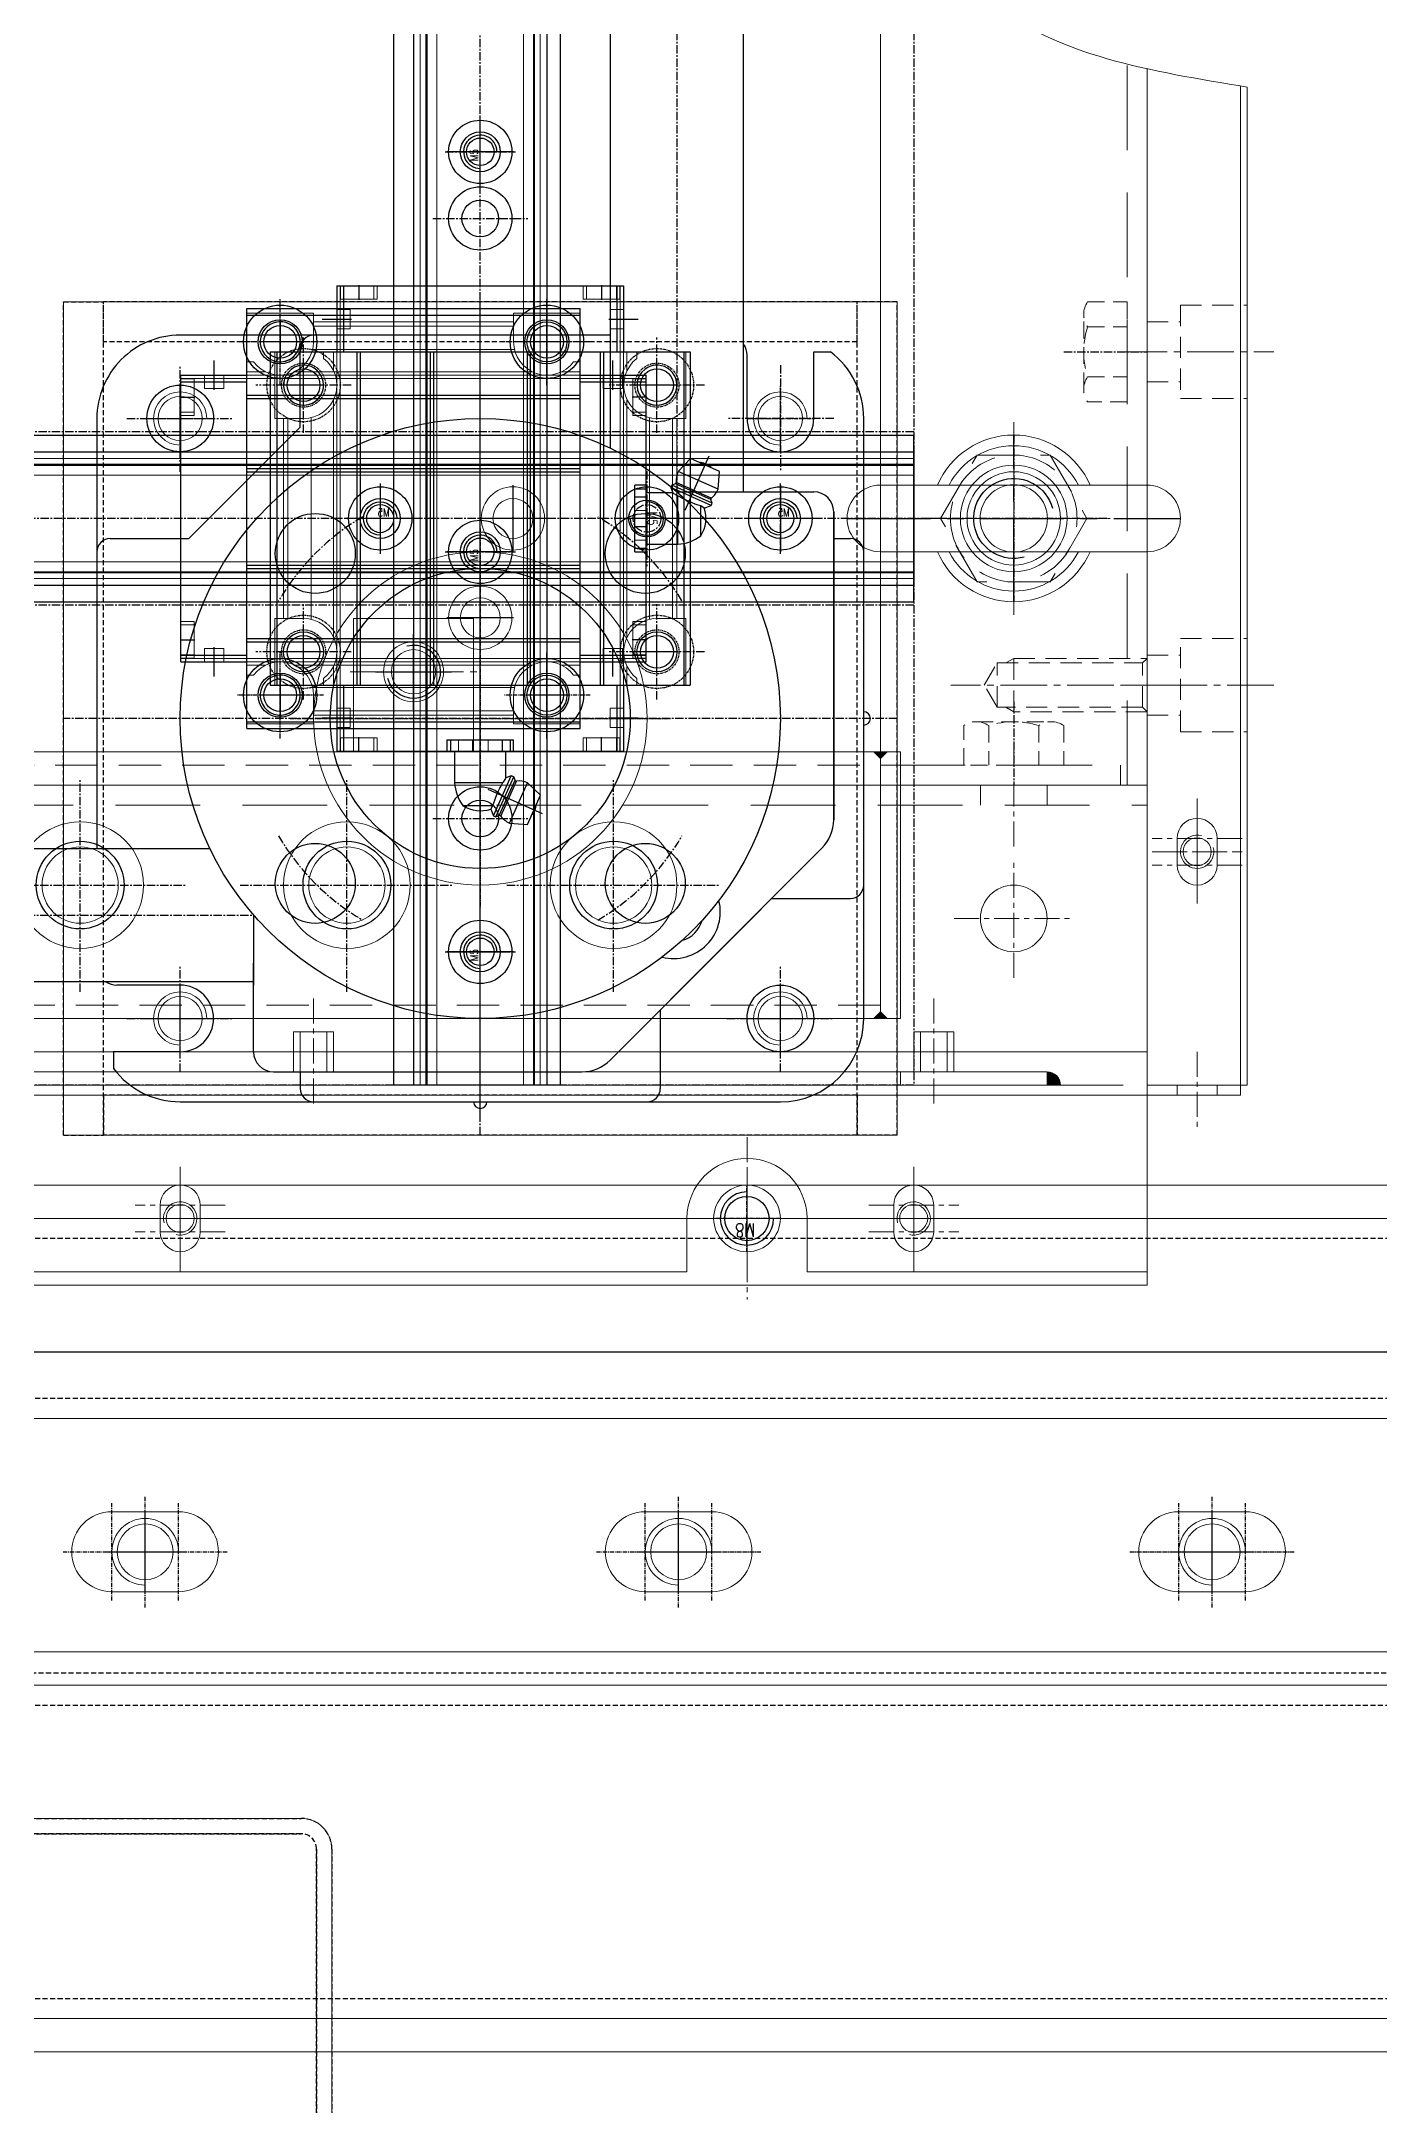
# Model space of a CAD drawing. Header units: millimetres. Extents: x -32759 to 129432, y 390 to 54305.
# Drawn here: x 11343.8 to 11544.5, y 24913.8 to 25223.5 of the extents above; entities that cross this region are included whole.
import ezdxf

# ---------------------------------------------------------------- set-up
doc = ezdxf.new("R2010")
doc.units = ezdxf.units.MM
for name, pattern in [('AM_ISO08W050', [18, 12, -1.5, 3, -1.5]), ('CENTER', [2, 1.25, -0.25, 0.25, -0.25]), ('CENTER1', [10, 7, -1, 1, -1]), ('HIDDEN', [0.375, 0.25, -0.125]), ('HIDDEN2', [4.7625, 3.175, -1.5875]), ('HIDDENX2', [19.05, 12.7, -6.35])]:
    doc.linetypes.add(name, pattern=pattern)
for name, color, linetype in [('01a', 8, 'Continuous'), ('01d', 211, 'Continuous'), ('44', 4, 'CENTER'), ('8', 17, 'Continuous'), ('CENTER', 1, 'CENTER'), ('CL', 1, 'CENTER'), ('FL', 3, 'Continuous'), ('HL', 2, 'HIDDEN'), ('THIN', 3, 'Continuous')]:
    doc.layers.add(name, color=color, linetype=linetype)
for name, color, linetype, lineweight in [('03 중심선', 1, 'CENTER', 25), ('1111111', 1, 'Continuous', 25), ('_BODY', 7, 'Continuous', 13), ('AM_4', 3, 'Continuous', 25), ('AM_5', 3, 'Continuous', 25), ('AM_7', 4, 'AM_ISO08W050', 25), ('AM_9', 253, 'Continuous', 0), ('ConnectionPoints', 7, 'Continuous', 50)]:
    doc.layers.add(name, color=color, linetype=linetype, lineweight=lineweight)
doc.styles.add('ROAMNS', font='romans.shx', dxfattribs={"width": 0.8, "bigfont": 'whgtxt.shx'})
doc.styles.add('ROMANS', font='romans')
doc.styles.get("Standard").update_dxf_attribs({"font": 'arial.ttf'})

# ---------------------------------------------------------------- blocks, each defined once
blk = doc.blocks.new('r6ewet')
at = {"ltscale": 0.5}
blk.add_line((205627.73, 30649.74), (205627.73, 30224.74), dxfattribs=at)
at = {"layer": 'HL', "ltscale": 3}
blk.add_line((205624.53, 30224.74), (205624.53, 30649.74), dxfattribs=at)
blk = doc.blocks.new('78544')
at = {"color": 0}
blk.add_blockref('r6ewet', (-14113.42, -7180.69), dxfattribs=at)
blk = doc.blocks.new('7tierye')
at = {"ltscale": 0.5}
blk.add_circle((312637.78, 32785.7), 4.19, dxfattribs=at)
at = {"color": 1, "ltscale": 0.5}
blk.add_arc((312637.78, 32785.7), 5, 270, 180, dxfattribs=at)
at = {"layer": 'CL', "ltscale": 0.5}
for p, q in [((312637.78, 32791.7), (312637.78, 32779.7)), ((312631.78, 32785.7), (312643.78, 32785.7))]:
    blk.add_line(p, q, dxfattribs=at)
blk = doc.blocks.new('546YQQR3')
at = {"ltscale": 0.5}
for p, q in [((207268.28, 17168.89), (207268.28, 16766.14)), ((207398.28, 17168.89), (207398.28, 16766.14))]:
    blk.add_line(p, q, dxfattribs=at)
for p in [(-105294.5, -15699.56), (-105294.5, -15779.56), (-105294.5, -15859.56)]:
    blk.add_blockref('7tierye', p)
blk = doc.blocks.new('ertrwe4')
at = {"ltscale": 0.5}
blk.add_circle((209026.13, 18920.69), 3.32, dxfattribs=at)
at = {"color": 1, "ltscale": 0.5}
blk.add_arc((209026.13, 18920.69), 4, 270, 180, dxfattribs=at)
at = {"layer": 'CL', "ltscale": 0.5}
for p, q in [((209026.13, 18925.69), (209026.13, 18915.69)), ((209021.13, 18920.69), (209031.13, 18920.69))]:
    blk.add_line(p, q, dxfattribs=at)
blk = doc.blocks.new('ryuesws')
at = {"ltscale": 0.5}
for p, q in [((208930.33, 19647.7), (208930.33, 19772.7)), ((208930.33, 19772.7), (209055.33, 19772.7)), ((209055.33, 19772.7), (209055.33, 19647.7)), ((208930.33, 19647.7), (209055.33, 19647.7))]:
    blk.add_line(p, q, dxfattribs=at)
blk.add_circle((208992.83, 19710.2), 25, dxfattribs=at)
at = {"layer": 'CL', "ltscale": 0.5}
for p, q in [((208992.83, 19738.72), (208992.83, 19681.68)), ((209021.35, 19710.2), (208964.31, 19710.2))]:
    blk.add_line(p, q, dxfattribs=at)
for p in [(-78.3, 834.52), (11.7, 834.52), (-78.3, 744.52), (11.7, 744.52)]:
    blk.add_blockref('ertrwe4', p)
blk = doc.blocks.new('uyisfwew')
at = {"layer": 'HL', "ltscale": 3}
for p, q in [((208930.33, 19564.1), (208930.33, 19570.1)), ((208930.33, 19570.1), (209055.33, 19570.1)), ((209055.33, 19564.1), (209055.33, 19570.1)), ((208930.33, 19564.1), (209055.33, 19564.1))]:
    blk.add_line(p, q, dxfattribs=at)
blk = doc.blocks.new('tywewr')
at = {"layer": 'HL', "ltscale": 3}
for p, q in [((209278.01, 19586.82), (209278.01, 19592.82)), ((209278.01, 19592.82), (209391.01, 19592.82)), ((209391.01, 19586.82), (209391.01, 19592.82)), ((209278.01, 19586.82), (209391.01, 19586.82))]:
    blk.add_line(p, q, dxfattribs=at)
blk = doc.blocks.new('rtyses')
for name, p in [('ryuesws', (0, 398.03)), ('uyisfwew', (0, 481.64))]:
    blk.add_blockref(name, p)
at = {"xscale": -1}
for name, p, rotation in [('uyisfwew', (0, 39734.84), 180), ('tywewr', (189462.51, -189226.27), 270)]:
    blk.add_blockref(name, p, dxfattribs=dict(at, rotation=rotation))
at = {"rotation": 90}
blk.add_blockref('tywewr', (228523.15, -189226.27), dxfattribs=at)
blk = doc.blocks.new('UYEWS')
for name, p in [('546YQQR3', (0, 293.69)), ('rtyses', (-1524.55, -2778.66))]:
    blk.add_blockref(name, p)
blk = doc.blocks.new('T7ETT')
at = {"ltscale": 0.5}
blk.add_line((206535.87, 18518.09), (208158.87, 18518.09), dxfattribs=at)
at = {"layer": 'HL', "ltscale": 3}
blk.add_line((206535.87, 18521.29), (208158.87, 18521.29), dxfattribs=at)
blk = doc.blocks.new('56e43')
at = {"layer": 'HL', "ltscale": 3}
for p, q in [((237551.98, 2183.25), (237592.78, 2183.25)), ((237551.98, 2180.95), (237592.78, 2180.95)), ((237547.38, 2137.85), (237547.38, 2178.65)), ((237549.68, 2137.85), (237549.68, 2178.65)), ((237595.08, 2178.65), (237595.08, 2137.85)), ((237597.38, 2178.65), (237597.38, 2137.85)), ((237592.78, 2135.55), (237551.98, 2135.55)), ((237592.78, 2133.25), (237551.98, 2133.25))]:
    blk.add_line(p, q, dxfattribs=at)
for centre, radius, start, end in [((237551.98, 2178.65), 4.6, 90, 180), ((237592.78, 2178.65), 4.6, 0, 90), ((237551.98, 2178.65), 2.3, 90, 180), ((237592.78, 2178.65), 2.3, 0, 90), ((237551.98, 2137.85), 4.6, 180, 270), ((237551.98, 2137.85), 2.3, 180, 270), ((237592.78, 2137.85), 4.6, 270, 0), ((237592.78, 2137.85), 2.3, 270, 0)]:
    blk.add_arc(centre, radius, start, end, dxfattribs=at)
blk = doc.blocks.new('574534')
blk.add_blockref('UYEWS', (-13724.46, 3117.63))
at = {"rotation": 90}
blk.add_blockref('T7ETT', (212121.92, -187231.41), dxfattribs=at)
at = {"color": 0}
blk.add_blockref('56e43', (-44018.55, 18336.21), dxfattribs=at)
blk = doc.blocks.new('56545')
at = {"ltscale": 0.5}
for p, q in [((237472.02, 2183.25), (237431.22, 2183.25)), ((237426.62, 2178.65), (237426.62, 2137.85)), ((237476.62, 2137.85), (237476.62, 2178.65)), ((237431.22, 2133.25), (237472.02, 2133.25))]:
    blk.add_line(p, q, dxfattribs=at)
for centre, start, end in [((237431.22, 2178.65), 90, 180), ((237472.02, 2178.65), 0, 90), ((237431.22, 2137.85), 180, 270), ((237472.02, 2137.85), 270, 0)]:
    blk.add_arc(centre, 4.6, start, end, dxfattribs=at)
at = {"layer": 'HL', "ltscale": 3}
for p, q in [((237472.02, 2180.95), (237431.22, 2180.95)), ((237428.92, 2178.65), (237428.92, 2137.85)), ((237474.32, 2137.85), (237474.32, 2178.65)), ((237431.22, 2135.55), (237472.02, 2135.55))]:
    blk.add_line(p, q, dxfattribs=at)
for centre, start, end in [((237431.22, 2178.65), 90, 180), ((237472.02, 2178.65), 0, 90), ((237431.22, 2137.85), 180, 270), ((237472.02, 2137.85), 270, 0)]:
    blk.add_arc(centre, 2.3, start, end, dxfattribs=at)
blk = doc.blocks.new('56E4T3')
at = {"color": 0}
blk.add_blockref('56545', (-38426.89, 18015.44), dxfattribs=at)
blk = doc.blocks.new('AE4TV4SE5YR6Y')
at = {"color": 2, "linetype": 'HIDDENX2', "ltscale": 0.5}
blk.add_lwpolyline([(-7337.92, 5245.23), (-7326.95, 5245.23), (-7321.47, 5254.73), (-7326.95, 5264.23), (-7337.92, 5264.23), (-7343.41, 5254.73), (-7337.92, 5245.23)], dxfattribs=at)
blk.add_circle((-7332.44, 5254.73), 9.5, dxfattribs=at)
blk.add_circle((-7332.44, 5254.73), 5.05)
at = {"layer": 'CENTER'}
for p, q in [((-7332.44, 5267.23), (-7332.44, 5242.23)), ((-7346.41, 5254.73), (-7318.47, 5254.73))]:
    blk.add_line(p, q, dxfattribs=at)
at = {"layer": 'THIN'}
blk.add_arc((-7332.44, 5254.73), 6, 255, 165, dxfattribs=at)
blk = doc.blocks.new('A4TCES5YTRTY')
at = {"color": 2, "linetype": 'HIDDENX2', "ltscale": 0.2}
for p, q in [((-7334.14, 5176.05), (-7334.14, 5164.79)), ((-7334.72, 5174.17), (-7340.64, 5174.17)), ((-7334.72, 5166.67), (-7340.64, 5166.67))]:
    blk.add_line(p, q, dxfattribs=at)
blk.add_lwpolyline([(-7340.64, 5177.92), (-7334.72, 5177.92, -0.309401), (-7334.72, 5174.17, -0.154701), (-7334.72, 5166.67, -0.309401), (-7334.72, 5162.91), (-7340.64, 5162.91), (-7340.64, 5177.92)], format="xyb", dxfattribs=at)
at = {"layer": 'CENTER'}
blk.add_line((-7331.14, 5170.42), (-7343.64, 5170.42), dxfattribs=at)
blk = doc.blocks.new('A$C4AA64E7E')
at = {"color": 1, "linetype": 'CENTER', "ltscale": 3}
for p, q in [((610, 6.54), (610, -9.54)), ((610, -28.91), (610, -11.09)), ((601.09, -20), (618.91, -20))]:
    blk.add_line(p, q, dxfattribs=at)
at = {"color": 3}
for p, q in [((-20, 0), (630, 0)), ((630, 0), (630, -40)), ((-20, -40), (630, -40))]:
    blk.add_line(p, q, dxfattribs=at)
at = {"color": 2, "linetype": 'HIDDENX2', "ltscale": 3}
for p, q in [((605, 0), (605, -3)), ((615, 0), (615, -3))]:
    blk.add_line(p, q, dxfattribs=at)
at = {"color": 2, "linetype": 'HIDDENX2'}
blk.add_line((-20, -3), (630, -3), dxfattribs=at)
at = {"color": 3}
blk.add_circle((610, -20), 5, dxfattribs=at)
blk = doc.blocks.new('A$C1A602C20')
at = {"color": 1, "linetype": 'CENTER', "ltscale": 3}
for p, q in [((393.16, -126.25), (393.16, -110.32)), ((486.16, -126.25), (486.16, -110.32))]:
    blk.add_line(p, q, dxfattribs=at)
for p, q in [((390.16, -121.52), (390.16, -115.52)), ((396.16, -115.52), (390.16, -115.52)), ((391.16, -121.52), (391.16, -115.52)), ((395.16, -121.52), (395.16, -115.52)), ((396.16, -121.52), (396.16, -115.52)), ((483.16, -121.52), (483.16, -115.52)), ((489.16, -115.52), (483.16, -115.52)), ((484.16, -121.52), (484.16, -115.52)), ((488.16, -121.52), (488.16, -115.52)), ((489.16, -121.52), (489.16, -115.52))]:
    blk.add_line(p, q)
at = {"color": 3}
for p, q in [((503.16, -121.52), (-116.84, -121.52)), ((503.16, -123.52), (-116.84, -123.52)), ((503.16, -123.52), (503.16, -121.52))]:
    blk.add_line(p, q, dxfattribs=at)
at = {"color": 2, "linetype": 'HIDDEN', "ltscale": 10}
blk.add_line((481.16, -123.52), (481.16, -121.52), dxfattribs=at)
blk = doc.blocks.new('1_4 STS SORKET_FV')
for radius in [9.5, 5.72]:
    blk.add_circle((9246.98, -3524.99), radius)
at = {"layer": 'CENTER'}
for p, q in [((9246.98, -3508.99), (9246.98, -3540.99)), ((9262.98, -3524.99), (9230.98, -3524.99))]:
    blk.add_line(p, q, dxfattribs=at)
at = {"layer": 'THIN'}
blk.add_circle((9246.98, -3524.99), 6.58, dxfattribs=at)
blk = doc.blocks.new('A$C22B00287')
for points in [[(520, 51), (521, 52), (519, 52)], [(519, 12), (520, 13), (521, 12)]]:
    blk.add_hatch(color=256).paths.add_polyline_path(points)
at = {"color": 2, "linetype": 'HIDDEN2', "ltscale": 2}
for p, q in [((520, 50), (-80, 50)), ((-80, 14), (520, 14))]:
    blk.add_line(p, q, dxfattribs=at)
for p, q in [((521, 52), (519, 52)), ((441, 12), (441, -8)), ((459, -8), (459, 12)), ((521, 12), (519, 12)), ((441, -8), (459, -8))]:
    blk.add_line(p, q)
at = {"color": 1, "linetype": 'CENTER1'}
for p, q in [((450, 9.5), (450, -9.5)), ((440.5, 0), (459.5, 0))]:
    blk.add_line(p, q, dxfattribs=at)
for points in [[(519, 52), (-79, 52), (-80, 51), (-80, 13), (-79, 12), (519, 12), (520, 13), (520, 51)], [(521, 52), (523, 52), (523, 12), (521, 12), (520, 13), (520, 51)]]:
    blk.add_lwpolyline(points, close=True)
blk.add_circle((450, 0), 4.5)
at = {"xscale": -1}
for p in [(9646.98, 3556.99), (9686.98, 3556.99), (9726.98, 3556.99)]:
    blk.add_blockref('1_4 STS SORKET_FV', p, dxfattribs=at)
blk = doc.blocks.new('A$C66C32B64')
at = {"ltscale": 10}
blk.add_lwpolyline([(-8.93, 5), (31.07, 5, -1), (31.07, -5), (-8.93, -5, -1)], format="xyb", close=True, dxfattribs=at)
for radius, start, end in [(12.5, 23.5782, 156.4218), (10.91, 27.2772, 152.7228), (12.5, 203.5782, 336.4218), (10.91, 207.2772, 332.7228)]:
    blk.add_arc((11.07, 0), radius, start, end, dxfattribs=at)
at = {"layer": 'CENTER', "ltscale": 10}
for p, q in [((11.07, 12.5), (11.07, -12.5)), ((-13.93, 0), (36.07, 0))]:
    blk.add_line(p, q, dxfattribs=at)
blk = doc.blocks.new('A$C1D586A40')
at = {"ltscale": 10}
h = blk.add_hatch(color=256, dxfattribs=at)
h.dxf.hatch_style = 1
h.paths.add_polyline_path([(770, 601.76, 0.414214), (772, 603.76), (770, 603.76)])
at = {"color": 1, "linetype": 'CENTER', "ltscale": 3}
for p, q in [((725, 611.58), (725, 635.94)), ((640, 631.76), (640, 615.76)), ((750, 631.76), (750, 615.76)), ((646.75, 625.76), (633.25, 625.76)), ((743.25, 625.76), (756.75, 625.76)), ((646.75, 623.76), (633.25, 623.76)), ((737.18, 623.76), (712.82, 623.76)), ((756.75, 623.76), (743.25, 623.76)), ((646.75, 621.76), (633.25, 621.76)), ((743.25, 621.76), (756.75, 621.76)), ((792.5, 598.76), (792.5, 610.26)), ((792.5, 560.76), (792.5, 576.76)), ((792.5, 564.26), (792.5, 573.26)), ((799.25, 570.76), (785.75, 570.76)), ((785.75, 568.76), (799.25, 568.76)), ((799.25, 566.76), (785.75, 566.76)), ((797, 568.76), (788, 568.76)), ((765, 504.32), (765, 533.21)), ((765, 533.21), (765, 504.32)), ((750.56, 518.76), (779.44, 518.76)), ((750.56, 518.76), (779.44, 518.76))]:
    blk.add_line(p, q, dxfattribs=at)
at = {"color": 3}
for p, q in [((609, 631.76), (716, 631.76)), ((716, 623.76), (716, 631.76)), ((734, 631.76), (785, 631.76)), ((734, 623.76), (734, 631.76)), ((785, 631.76), (785, 605.26)), ((637, 625.76), (637, 621.76)), ((643, 621.76), (643, 625.76)), ((747, 621.76), (747, 625.76)), ((753, 625.76), (753, 621.76)), ((121, 605.26), (799, 605.26)), ((799, 453.89), (799, 605.26)), ((789.5, 566.76), (789.5, 570.76)), ((795.5, 566.76), (795.5, 570.76)), ((745, 128.76), (745, 558.76)), ((745, 558.76), (785, 558.76)), ((785, 451.31), (785, 558.76))]:
    blk.add_line(p, q, dxfattribs=at)
at = {"color": 1, "linetype": 'CENTER1'}
for p, q in [((725, 616.76), (725, 630.76)), ((640, 619.19), (640, 628.34)), ((750, 619.19), (750, 628.34)), ((644.58, 623.76), (635.42, 623.76)), ((718, 623.76), (732, 623.76)), ((754.58, 623.76), (745.42, 623.76)), ((790, 543.76), (755.58, 543.76)), ((804, 543.76), (781, 543.76)), ((781, 493.76), (804, 493.76))]:
    blk.add_line(p, q, dxfattribs=at)
at = {"color": 2, "linetype": 'HIDDENX2'}
for p, q in [((789.5, 603.76), (789.5, 605.26)), ((795.5, 603.76), (795.5, 605.26)), ((121, 603.76), (799, 603.76)), ((781, 558.76), (781, 555.76)), ((782, 558.76), (782, 450.6)), ((745, 555.76), (781, 555.76))]:
    blk.add_line(p, q, dxfattribs=at)
at = {"linetype": 'HIDDEN2'}
for p, q in [((785, 548.26), (790, 548.26)), ((790, 550.76), (790, 536.76)), ((790, 550.76), (800, 550.76)), ((762.5, 547.09), (762.5, 540.44)), ((765, 547.76), (765, 539.76)), ((785, 539.26), (790, 539.26)), ((790, 536.76), (800, 536.76)), ((790, 486.76), (790, 500.76)), ((790, 500.76), (800, 500.76)), ((785, 498.26), (790, 498.26)), ((785, 489.26), (790, 489.26)), ((790, 486.76), (800, 486.76))]:
    blk.add_line(p, q, dxfattribs=at)
at = {"color": 2, "ltscale": 10}
for points in [[(785, 451.31), (785, 633.76), (135, 633.76), (135, 53.76), (785, 53.76), (785, 252.03)], [(785, 451.31), (785, 603.76), (800, 603.76), (800, 454.05)]]:
    blk.add_lwpolyline(points, dxfattribs=at)
at = {"linetype": 'HIDDEN2'}
for points in [[(784.32, 547.09), (762.5, 547.09), (760.58, 543.76), (762.5, 540.44), (784.32, 540.44)], [(785, 547.76), (765, 547.76), (763.83, 547.09)], [(785, 547.76), (784.32, 547.09), (784.32, 540.44), (785, 539.76)], [(763.83, 540.44), (765, 539.76), (785, 539.76)]]:
    blk.add_lwpolyline(points, dxfattribs=at)
at = {"color": 2}
blk.add_circle((725, 623.76), 5, dxfattribs=at)
at = {"color": 3}
for centre, radius in [((640, 623.76), 2.1), ((750, 623.76), 2.1), ((792.5, 568.76), 2.1), ((765, 518.76), 8), ((765, 518.76), 7)]:
    blk.add_circle(centre, radius, dxfattribs=at)
at = {"ltscale": 10}
blk.add_circle((675, 541.76), 3.32, dxfattribs=at)
at = {"color": 3}
for centre, radius, start, end in [((640, 625.76), 3, 0, 180), ((750, 625.76), 3, 0, 180), ((725, 623.76), 9, 180, 0), ((640, 621.76), 3, 180, 0), ((750, 621.76), 3, 180, 0), ((792.5, 570.76), 3, 0, 180), ((792.5, 566.76), 3, 180, 0)]:
    blk.add_arc(centre, radius, start, end, dxfattribs=at)
for centre, start, end in [((640, 623.76), 164.966, 104.591), ((750, 623.76), 164.966, 104.591), ((792.5, 568.76), 345.409, 285.034)]:
    blk.add_arc(centre, 2.5, start, end)
at = {"ltscale": 10}
blk.add_arc((770, 603.76), 2, 270, 0, dxfattribs=at)
blk.add_spline([(800, 454.05), (761.45, 441.16), (742, 399), (738.63, 327.01), (749, 264.5), (800, 250.82)], degree=3, dxfattribs=at)
at = {"layer": 'CENTER', "ltscale": 10}
for p, q in [((675, 547.45), (675, 536.07)), ((669.31, 541.76), (680.69, 541.76))]:
    blk.add_line(p, q, dxfattribs=at)
at = {"layer": 'THIN', "ltscale": 10}
blk.add_arc((675, 541.76), 4, 255, 165, dxfattribs=at)
at = {"ltscale": 10, "xscale": -1, "rotation": 180}
blk.add_blockref('A$C1A602C20', (266.84, 480.25), dxfattribs=at)
at = {"xscale": -1, "rotation": 180}
blk.add_blockref('A$C4AA64E7E', (155, 558.76), dxfattribs=at)
blk.add_blockref('A$C22B00287', (225, 541.76))
at = {"extrusion": (0, 0, -1), "zscale": -1, "rotation": 270}
blk.add_blockref('A4TCES5YTRTY', (-5935.42, -6784.88), dxfattribs=at)
at = {"ltscale": 10}
blk.add_blockref('A$C66C32B64', (753.93, 518.76), dxfattribs=at)
at = {"extrusion": (0, 0, -1), "xscale": -1, "zscale": -1, "rotation": 180}
blk.add_blockref('AE4TV4SE5YR6Y', (6567.44, 5773.5), dxfattribs=at)
at = {"extrusion": (0, 0, -1), "zscale": -1}
blk.add_blockref('A4TCES5YTRTY', (6558.64, -4676.65), dxfattribs=at)
blk = doc.blocks.new('ORDERNO')
at = {"color": 3}
blk.add_attdef('ORDER', (0, 0), '', height=5, dxfattribs=at)
blk = doc.blocks.new('lyk-2536')
at = {"ltscale": 0.5}
blk.add_circle((187210.73, 49646.6), 2.07, dxfattribs=at)
at = {"layer": '03 중심선'}
for p, q in [((187210.73, 49651.88), (187210.73, 49641.32)), ((187205.45, 49646.6), (187216.01, 49646.6))]:
    blk.add_line(p, q, dxfattribs=at)
at = {"layer": '1111111'}
blk.add_arc((187210.73, 49646.6), 2.5, 270, 180, dxfattribs=at)
at = {"color": 2}
ref = blk.add_blockref('ORDERNO', (187209.31, 49646.9), dxfattribs=dict(at, xscale=0.4000000000014552, yscale=0.4000000000014552, zscale=0.4000000000014552))
ref.add_attrib('ORDER', 'M5', (187209.31, 49646.9), dxfattribs={"color": 0, "height": 1.2, "style": 'ROMANS', "width": 0.8})
blk = doc.blocks.new('xcvbxcvbvbxc')
for p, q in [((136257.3, 37345.11), (135737.3, 37345.11)), ((135737.3, 37320.11), (135737.3, 37345.11)), ((136257.3, 37342.11), (135737.3, 37342.11)), ((136257.3, 37320.11), (135737.3, 37320.11))]:
    blk.add_line(p, q)
for centre, radius in [((135777.3, 37332.11), 4.75), ((135867.3, 37332.11), 4.75), ((135777.3, 37332.11), 2.75), ((135867.3, 37332.11), 2.75)]:
    blk.add_circle(centre, radius)
at = {"layer": 'CENTER'}
for p, q in [((135777.3, 37339.24), (135777.3, 37324.99)), ((135867.3, 37339.24), (135867.3, 37324.99)), ((135732.98, 37332.11), (136262.34, 37332.11))]:
    blk.add_line(p, q, dxfattribs=at)
at = {"layer": 'CL'}
blk.add_line((135757.3, 37336.61), (135757.3, 37327.61), dxfattribs=at)
for p in [(-51453.43, -12314.49), (-51393.43, -12314.49), (-51333.43, -12314.49)]:
    blk.add_blockref('lyk-2536', p)
blk = doc.blocks.new('fdghdfghfhd')
at = {"layer": 'AM_4'}
for p, q in [((149489.55, 21209.16), (149489.55, 21146.16)), ((149539.55, 21209.16), (149489.55, 21209.16)), ((149539.55, 21209.16), (149539.55, 21146.16)), ((149539.55, 21208.16), (149489.55, 21208.16)), ((149479.65, 21199.16), (149479.65, 21156.16)), ((149489.55, 21199.16), (149479.65, 21199.16)), ((149489.55, 21198.16), (149479.65, 21198.16)), ((149549.45, 21199.16), (149539.55, 21199.16)), ((149549.45, 21198.16), (149539.55, 21198.16)), ((149549.45, 21199.16), (149549.45, 21156.16)), ((149539.55, 21196.15), (149489.55, 21196.15)), ((149539.55, 21195.66), (149489.55, 21195.66)), ((149539.55, 21185.16), (149489.55, 21185.16)), ((149539.55, 21184.66), (149489.55, 21184.66)), ((149479.65, 21181.51), (149474.93, 21181.51)), ((149474.93, 21181.51), (149474.93, 21174.26)), ((149481.35, 21182.66), (149479.65, 21182.66)), ((149481.35, 21182.12), (149479.65, 21182.12)), ((149481.35, 21182.66), (149481.35, 21172.66)), ((149471.49, 21180.26), (149471.49, 21175.76)), ((149481.35, 21178.85), (149479.65, 21178.85)), ((149469.94, 21175.7), (149469.78, 21175.34)), ((149469.78, 21175.34), (149469.98, 21174.82)), ((149469.78, 21175.34), (149475.81, 21172.65)), ((149470.97, 21176.1), (149469.94, 21175.7)), ((149469.94, 21175.7), (149475.97, 21173.02)), ((149469.98, 21174.82), (149475.29, 21172.45)), ((149470.97, 21176.1), (149471.49, 21175.76)), ((149468.86, 21173.28), (149468.65, 21170.6)), ((149468.86, 21173.28), (149474.89, 21170.6)), ((149469.91, 21174.59), (149475.17, 21172.25)), ((149475.29, 21172.45), (149475.81, 21172.65)), ((149475.66, 21173.81), (149479.65, 21173.81)), ((149475.97, 21173.02), (149475.67, 21173.81)), ((149475.81, 21172.65), (149475.97, 21173.02)), ((149481.35, 21174.39), (149479.65, 21174.39)), ((149481.35, 21173.2), (149479.65, 21173.2)), ((149479.65, 21172.66), (149481.35, 21172.66)), ((149468.65, 21170.6), (149473.04, 21168.64)), ((149473.04, 21168.64), (149474.89, 21170.6)), ((149539.55, 21170.65), (149489.55, 21170.65)), ((149539.55, 21170.16), (149489.55, 21170.16)), ((149539.55, 21159.66), (149489.55, 21159.66)), ((149489.55, 21157.16), (149479.65, 21157.16)), ((149539.55, 21159.16), (149489.55, 21159.16)), ((149549.45, 21157.16), (149539.55, 21157.16)), ((149489.55, 21156.16), (149479.65, 21156.16)), ((149549.45, 21156.16), (149539.55, 21156.16)), ((149539.55, 21147.15), (149489.55, 21147.15)), ((149539.55, 21146.16), (149489.55, 21146.16))]:
    blk.add_line(p, q, dxfattribs=at)
for points in [[(149471.49, 21175.76), (149471.88, 21175.65), (149472.32, 21175.5), (149472.76, 21175.33), (149473.23, 21175.13), (149473.68, 21174.93), (149474.12, 21174.71), (149474.33, 21174.59), (149474.54, 21174.48), (149474.74, 21174.37), (149474.93, 21174.26)], [(149475.67, 21173.81), (149475.67, 21173.81), (149475.63, 21173.83), (149475.55, 21173.89), (149475.42, 21173.97), (149475.24, 21174.08), (149475.02, 21174.21), (149474.93, 21174.26)]]:
    blk.add_lwpolyline(points, dxfattribs=at)
for centre in [(149494.55, 21204.16), (149534.55, 21204.16), (149494.55, 21151.16), (149534.55, 21151.16)]:
    blk.add_circle(centre, 2.46, dxfattribs=at)
for centre, radius, start, end in [((149475.16, 21175.51), 6, 92.1944, 127.7232), ((149475.4, 21177.66), 4.7, 146.41, 199.4635), ((149469.79, 21174.75), 0.2, 306.6644, 21), ((149471.88, 21171.94), 3.3, 126.6644, 156), ((149471.88, 21171.94), 3.3, 336, 5.3356), ((149475.36, 21172.27), 0.2, 111, 185.3356), ((149472.09, 21172.41), 3.21, 227.8366, 264.1634)]:
    blk.add_arc(centre, radius, start, end, dxfattribs=at)
at = {"layer": 'AM_5'}
for centre in [(149494.55, 21204.16), (149494.55, 21151.16)]:
    blk.add_circle(centre, 3, dxfattribs=at)
for centre, start, end in [((149534.55, 21204.16), 75, 15), ((149534.55, 21204.16), 15, 285), ((149534.55, 21151.16), 75, 15), ((149534.55, 21151.16), 15, 285)]:
    blk.add_arc(centre, 3, start, end, dxfattribs=at)
at = {"layer": 'AM_7'}
for p, q in [((149494.55, 21201.01), (149494.55, 21207.31)), ((149534.55, 21201.01), (149534.55, 21207.31)), ((149491.4, 21204.16), (149497.7, 21204.16)), ((149531.4, 21204.16), (149537.7, 21204.16)), ((149484.65, 21201.36), (149484.65, 21196.96)), ((149544.45, 21201.36), (149544.45, 21196.96)), ((149479.55, 21195.86), (149481.75, 21195.86)), ((149549.55, 21195.86), (149547.35, 21195.86)), ((149499.65, 21172.67), (149499.65, 21182.65)), ((149470.17, 21177.66), (149481.89, 21177.66)), ((149470.26, 21168.31), (149473.89, 21176.47)), ((149494.67, 21177.66), (149504.64, 21177.66)), ((149479.55, 21159.46), (149481.75, 21159.46)), ((149549.55, 21159.46), (149547.35, 21159.46)), ((149484.65, 21158.36), (149484.65, 21153.96)), ((149544.45, 21158.36), (149544.45, 21153.96)), ((149494.55, 21148.01), (149494.55, 21154.31)), ((149534.55, 21148.01), (149534.55, 21154.31)), ((149491.4, 21151.16), (149497.7, 21151.16)), ((149531.4, 21151.16), (149537.7, 21151.16))]:
    blk.add_line(p, q, dxfattribs=at)
at = {"layer": 'AM_9'}
for p, q in [((149499.55, 21208.48), (149489.55, 21208.48)), ((149499.55, 21204.16), (149499.55, 21208.48)), ((149529.55, 21207.16), (149499.55, 21207.16)), ((149529.55, 21206.51), (149499.55, 21206.51)), ((149529.55, 21208.48), (149529.55, 21204.16)), ((149539.55, 21208.48), (149529.55, 21208.48)), ((149529.69, 21203.01), (149499.42, 21203.01)), ((149489.55, 21201.16), (149490.55, 21201.16)), ((149492.37, 21199.66), (149489.55, 21199.66)), ((149532.37, 21199.66), (149496.74, 21199.66)), ((149539.55, 21199.66), (149536.74, 21199.66)), ((149538.55, 21201.16), (149539.55, 21201.16)), ((149549.45, 21198.66), (149479.65, 21198.66)), ((149481.65, 21198.61), (149479.65, 21198.61)), ((149481.65, 21198.11), (149479.65, 21198.11)), ((149481.65, 21198.61), (149481.65, 21193.11)), ((149483.2, 21199.16), (149483.2, 21197.16)), ((149486.1, 21197.16), (149483.2, 21197.16)), ((149486.1, 21197.16), (149486.1, 21199.16)), ((149539.55, 21199.16), (149489.55, 21199.16)), ((149543, 21199.16), (149543, 21197.16)), ((149545.9, 21197.16), (149543, 21197.16)), ((149545.9, 21197.16), (149545.9, 21199.16)), ((149547.45, 21198.61), (149547.45, 21193.11)), ((149549.45, 21198.61), (149547.45, 21198.61)), ((149549.45, 21198.11), (149547.45, 21198.11)), ((149479.65, 21193.61), (149481.65, 21193.61)), ((149547.45, 21193.61), (149549.45, 21193.61)), ((149479.65, 21193.11), (149481.65, 21193.11)), ((149547.45, 21193.11), (149549.45, 21193.11)), ((149549.45, 21187.66), (149479.65, 21187.66)), ((149549.45, 21185.65), (149479.65, 21185.65)), ((149549.45, 21185.65), (149479.65, 21185.65)), ((149481.35, 21180.92), (149479.65, 21180.92)), ((149481.35, 21176.46), (149479.65, 21176.46)), ((149549.45, 21169.67), (149479.65, 21169.67)), ((149549.45, 21169.67), (149479.65, 21169.67)), ((149549.45, 21167.66), (149479.65, 21167.66)), ((149481.65, 21162.21), (149479.65, 21162.21)), ((149481.65, 21161.71), (149479.65, 21161.71)), ((149481.65, 21162.21), (149481.65, 21156.71)), ((149547.45, 21162.21), (149547.45, 21156.71)), ((149549.45, 21162.21), (149547.45, 21162.21)), ((149549.45, 21161.71), (149547.45, 21161.71)), ((149479.65, 21157.21), (149481.65, 21157.21)), ((149479.65, 21156.71), (149481.65, 21156.71)), ((149549.45, 21156.66), (149479.65, 21156.66)), ((149486.1, 21158.16), (149483.2, 21158.16)), ((149483.2, 21158.16), (149483.2, 21156.16)), ((149486.1, 21156.16), (149486.1, 21158.16)), ((149545.9, 21158.16), (149543, 21158.16)), ((149543, 21158.16), (149543, 21156.16)), ((149545.9, 21156.16), (149545.9, 21158.16)), ((149547.45, 21157.21), (149549.45, 21157.21)), ((149547.45, 21156.71), (149549.45, 21156.71)), ((149539.55, 21156.16), (149489.55, 21156.16)), ((149492.37, 21155.66), (149489.55, 21155.66)), ((149490.55, 21154.16), (149489.55, 21154.16)), ((149532.37, 21155.66), (149496.74, 21155.66)), ((149539.55, 21155.66), (149536.74, 21155.66)), ((149539.55, 21154.16), (149538.55, 21154.16)), ((149529.69, 21152.3), (149499.42, 21152.3)), ((149499.55, 21146.84), (149499.55, 21151.16)), ((149529.55, 21151.16), (149529.55, 21146.84)), ((149529.55, 21148.81), (149499.55, 21148.81)), ((149529.55, 21148.16), (149499.55, 21148.16)), ((149489.55, 21146.84), (149499.55, 21146.84)), ((149529.55, 21146.84), (149539.55, 21146.84))]:
    blk.add_line(p, q, dxfattribs=at)
for radius in [4.75, 3]:
    blk.add_circle((149499.65, 21177.66), radius, dxfattribs=at)
for centre, start, end in [((149494.55, 21204.16), 216.8699, 0), ((149534.55, 21204.16), 180, 323.1301), ((149494.55, 21151.16), 0, 143.1301), ((149534.55, 21151.16), 36.8699, 180)]:
    blk.add_arc(centre, 5, start, end, dxfattribs=at)
at = {"layer": 'ConnectionPoints'}
for p in [(149479.65, 21177.66, 5), (149479.65, 21177.66, 5), (149479.65, 21177.66, 5), (149499.65, 21177.66)]:
    blk.add_point(p, dxfattribs=at)
blk = doc.blocks.new('xcvbcxbcxv')
at = {"layer": 'AM_4'}
for p, q in [((135765.91, 36878.21), (135765.91, 36898.21)), ((136285.91, 36898.21), (135765.91, 36898.21)), ((136285.91, 36896.2), (135765.91, 36896.2)), ((136285.91, 36880.22), (135765.91, 36880.22)), ((136285.91, 36878.21), (135765.91, 36878.21))]:
    blk.add_line(p, q, dxfattribs=at)
for centre, radius in [((135785.91, 36888.21), 4.75), ((135785.91, 36888.21), 3), ((135845.91, 36888.21), 4.75), ((135845.91, 36888.21), 3), ((135905.91, 36888.21), 4.75), ((135905.91, 36888.21), 3)]:
    blk.add_circle(centre, radius, dxfattribs=at)
at = {"layer": 'AM_7'}
for p, q in [((135785.91, 36883.22), (135785.91, 36893.2)), ((135845.91, 36883.22), (135845.91, 36893.2)), ((135905.91, 36883.22), (135905.91, 36893.2)), ((135780.93, 36888.21), (135790.9, 36888.21)), ((135840.93, 36888.21), (135850.9, 36888.21)), ((135900.93, 36888.21), (135910.9, 36888.21))]:
    blk.add_line(p, q, dxfattribs=at)
at = {"layer": 'AM_9'}
for p, q in [((136285.91, 36897.21), (135765.91, 36897.21)), ((136285.91, 36896.37), (135765.91, 36896.37)), ((136285.91, 36894.71), (135765.91, 36894.71)), ((136285.91, 36881.71), (135765.91, 36881.71)), ((136285.91, 36880.06), (135765.91, 36880.06)), ((136285.91, 36879.21), (135765.91, 36879.21))]:
    blk.add_line(p, q, dxfattribs=at)
blk = doc.blocks.new('lyk-2709')
for p, q in [((174871.15, 19887.86), (174871.15, 19862.86)), ((175451.15, 19887.86), (174871.15, 19887.86)), ((175451.15, 19862.86), (174871.15, 19862.86))]:
    blk.add_line(p, q)
for radius in [4.75, 2.75]:
    blk.add_circle((174911.15, 19875.36), radius)
at = {"layer": 'CENTER'}
for p, q in [((174911.15, 19868.24), (174911.15, 19882.49)), ((174866.83, 19875.36), (175456.2, 19875.36))]:
    blk.add_line(p, q, dxfattribs=at)
at = {"layer": 'CL'}
blk.add_line((174891.15, 19870.86), (174891.15, 19879.86), dxfattribs=at)
at = {"extrusion": (0, 0, -1), "zscale": -1, "rotation": 180}
for p in [(12319.57, 69521.97), (12259.57, 69521.97)]:
    blk.add_blockref('lyk-2536', p, dxfattribs=at)
blk = doc.blocks.new('sdfgsdfgsdgfsd')
at = {"layer": 'AM_4'}
for p, q in [((149899.65, 21167.66), (149899.65, 21187.66)), ((150479.65, 21187.66), (149899.65, 21187.66)), ((150479.65, 21185.65), (149899.65, 21185.65)), ((150479.65, 21169.67), (149899.65, 21169.67)), ((150479.65, 21167.66), (149899.65, 21167.66))]:
    blk.add_line(p, q, dxfattribs=at)
for centre, radius in [((149919.65, 21177.66), 4.75), ((149979.65, 21177.66), 4.75), ((149919.65, 21177.66), 3), ((149979.65, 21177.66), 3)]:
    blk.add_circle(centre, radius, dxfattribs=at)
at = {"layer": 'AM_7'}
for p, q in [((149919.65, 21172.67), (149919.65, 21182.65)), ((149979.65, 21172.67), (149979.65, 21182.65)), ((149914.67, 21177.66), (149924.64, 21177.66)), ((149974.67, 21177.66), (149984.64, 21177.66))]:
    blk.add_line(p, q, dxfattribs=at)
at = {"layer": 'AM_9'}
for p, q in [((150479.65, 21186.66), (149899.65, 21186.66)), ((150479.65, 21185.81), (149899.65, 21185.81)), ((150479.65, 21184.16), (149899.65, 21184.16)), ((150479.65, 21171.16), (149899.65, 21171.16)), ((150479.65, 21169.5), (149899.65, 21169.5)), ((150479.65, 21168.66), (149899.65, 21168.66))]:
    blk.add_line(p, q, dxfattribs=at)
blk = doc.blocks.new('XCVBXCVBBCV')
blk.add_circle((150256.28, 21702.5), 3.32)
at = {"layer": 'CL', "ltscale": 0.5}
for p, q in [((150256.28, 21707.5), (150256.28, 21697.5)), ((150251.28, 21702.5), (150261.28, 21702.5))]:
    blk.add_line(p, q, dxfattribs=at)
at = {"layer": 'FL', "color": 1}
blk.add_arc((150256.28, 21702.5), 4, 270, 180, dxfattribs=at)
at = {"color": 2, "insert": (150255.02, 21705.26), "char_height": 2, "width": 5.28, "attachment_point": 1, "style": 'ROAMNS'}
blk.add_mtext('M8', dxfattribs=at)
blk = doc.blocks.new('asfsadfsfas')
at = {"ltscale": 0.5}
for radius in [5.5, 3.3]:
    blk.add_circle((150451.8, 21650.26), radius, dxfattribs=at)
at = {"layer": 'CL', "ltscale": 0.5}
for p, q in [((150451.8, 21656.76), (150451.8, 21643.76)), ((150445.3, 21650.26), (150458.3, 21650.26))]:
    blk.add_line(p, q, dxfattribs=at)
blk = doc.blocks.new('asdfasfdasdfa')
for p in [(4561.2, -1636.97), (4601.2, -1636.97), (4561.2, -1689.97), (4601.2, -1689.97)]:
    blk.add_blockref('asfsadfsfas', p)
blk = doc.blocks.new('asdfassas')
at = {"ltscale": 0.5}
blk.add_line((130716.24, 40325.74), (129956.24, 40325.74), dxfattribs=at)
for name, p in [('XCVBXCVBBCV', (-20145.04, 18603.25)), ('asdfasfdasdfa', (-24871.76, 20213.95))]:
    blk.add_blockref(name, p)
blk = doc.blocks.new('ghsdfgsdf')
blk.add_circle((150255.99, 21632.33), 2.07)
at = {"layer": 'CL'}
for p, q in [((150255.99, 21635.83), (150255.99, 21628.83)), ((150252.49, 21632.33), (150259.49, 21632.33))]:
    blk.add_line(p, q, dxfattribs=at)
at = {"layer": 'FL', "color": 1}
blk.add_arc((150255.99, 21632.33), 2.5, 270, 180, dxfattribs=at)
at = {"insert": (150254.93, 21633.84), "char_height": 1.4, "width": 3.696, "attachment_point": 1, "style": 'ROAMNS'}
blk.add_mtext('M5', dxfattribs=at)
blk = doc.blocks.new('lyk-2514')
at = {"ltscale": 0.25}
for radius in [5.5, 3.3]:
    blk.add_circle((186729.11, 44337.82), radius, dxfattribs=at)
at = {"layer": '03 중심선'}
for p, q in [((186729.11, 44344.97), (186729.11, 44330.67)), ((186721.96, 44337.82), (186736.26, 44337.82))]:
    blk.add_line(p, q, dxfattribs=at)
blk = doc.blocks.new('BXCVBXCVXC')
at = {"extrusion": (0, 0, -1), "zscale": -1, "rotation": 180}
for p in [(34699.45, 63932.6), (34646.45, 63932.6), (34699.45, 63892.6), (34646.45, 63892.6)]:
    blk.add_blockref('lyk-2514', p, dxfattribs=at)
blk = doc.blocks.new('asfsafdafasffafassaf')
for p, q in [((127749.32, 40240.8), (128329.32, 40240.8)), ((127749.32, 39720.8), (127749.32, 40240.8)), ((127749.32, 40168.8), (128329.32, 40168.8)), ((127749.32, 40142.8), (128329.32, 40142.8))]:
    blk.add_line(p, q)
at = {"xscale": -1, "rotation": 180.0000012022867}
blk.add_blockref('BXCVBXCVXC', (-24241.84, 59730.58), dxfattribs=at)
at = {"rotation": 90}
blk.add_blockref('ghsdfgsdf', (149421.65, -110100.19), dxfattribs=at)
blk = doc.blocks.new('sfdgsdgfsdg')
for centre in [(134114.55, 38640.81), (134079.55, 38605.81), (134149.55, 38605.81), (134114.55, 38570.81)]:
    blk.add_circle(centre, 6)
at = {"layer": 'CENTER'}
for start, end in [(75.2259, 104.7741), (165.2259, 194.7741), (345.2259, 14.7741), (255.2259, 284.7741)]:
    blk.add_arc((134114.55, 38605.81), 35, start, end, dxfattribs=at)
blk = doc.blocks.new('asdfasffsadf')
for p, q in [((134159.55, 39113.31), (134069.55, 39113.31)), ((134087.55, 39108.81), (134087.55, 39111.31)), ((134141.55, 39099.52), (134141.55, 39111.31)), ((134059.55, 39105.81), (134059.55, 39108.31)), ((134129.77, 39108.81), (134083.55, 39108.81)), ((134083.55, 39108.81), (134129.77, 39108.81)), ((134083.55, 39108.81), (134114.55, 39108.81)), ((134083.55, 39108.81), (134099.55, 39108.81)), ((134114.55, 39108.81), (134124.55, 39108.81)), ((134114.55, 39108.81), (134124.55, 39108.81)), ((134069.55, 39105.81), (134059.55, 39105.81)), ((134080.55, 39085.28), (134080.55, 39105.81)), ((134134.02, 39107.05), (134165.79, 39075.27)), ((134134.02, 39107.05), (134165.79, 39075.27)), ((134172.05, 39010.81), (134172.05, 39100.81)), ((134080.55, 39095.31), (133909.55, 39095.31)), ((134069.55, 39095.81), (134060.05, 39095.81)), ((134143.14, 39097.93), (134156.67, 39084.39)), ((134156.67, 39084.39), (134143.14, 39097.93)), ((134158.26, 39082.81), (134170.05, 39082.81)), ((133909.55, 39075.31), (134073.99, 39075.31)), ((134057.05, 39075.31), (134057.05, 39010.81)), ((134167.55, 39024.81), (134167.55, 39071.03)), ((134167.55, 39024.81), (134167.55, 39071.03)), ((134167.55, 39045.81), (134167.55, 39065.81)), ((134070.84, 39028.81), (134059.05, 39028.81)), ((134087.55, 39012.09), (134070.84, 39028.81)), ((134167.55, 39028.81), (134170.05, 39028.81)), ((134144.02, 39021.81), (134154.55, 39021.81)), ((134164.55, 39021.81), (134151.26, 39021.81)), ((134154.05, 39021.81), (134154.05, 38805.81)), ((134134.05, 38805.81), (134134.05, 39015.25)), ((134087.55, 39000.31), (134087.55, 39012.09)), ((134154.55, 39010.81), (134154.55, 39001.31)), ((134164.55, 39010.81), (134164.55, 39000.81)), ((134164.55, 39000.81), (134167.05, 39000.81)), ((134069.55, 38998.31), (134134.05, 38998.31))]:
    blk.add_line(p, q)
for centre, radius in [((134159.55, 39100.81), 5), ((134114.55, 39055.81), 45), ((134114.55, 39055.81), 22.5), ((134069.55, 39010.81), 5)]:
    blk.add_circle(centre, radius)
for centre, radius, start, end in [((134114.55, 39113.31), 1, 0, 180), ((134069.55, 39100.81), 12.5, 90, 143.1301), ((134089.55, 39111.31), 2, 90, 180), ((134139.55, 39111.31), 2, 0, 90), ((134159.55, 39100.81), 12.5, 0, 90), ((134083.55, 39105.81), 3, 90, 180), ((134083.55, 39105.81), 3, 90, 180), ((134083.55, 39105.81), 3, 90, 180), ((134083.55, 39105.81), 3, 90, 180), ((134083.55, 39105.81), 3, 90, 180), ((134129.77, 39102.81), 6, 45, 90), ((134129.77, 39102.81), 6, 45, 90), ((134069.55, 39100.81), 5, 270, 90), ((134060.05, 39092.81), 3, 90, 123.5573), ((134143.55, 39084.81), 7, 345.8, 104.2), ((134143.72, 39084.98), 4.25, 15.4685, 74.5412), ((134170.05, 39080.81), 2, 0, 90), ((134161.55, 39071.03), 6, 0, 45), ((134161.55, 39071.03), 6, 0, 45), ((134172.05, 39055.81), 1, 270, 90), ((134059.05, 39030.81), 2, 180, 270), ((134170.05, 39030.81), 2, 270, 0), ((134164.55, 39024.81), 3, 270, 0), ((134164.55, 39024.81), 3, 270, 0), ((134164.55, 39024.81), 3, 270, 0), ((134159.55, 39010.81), 5, 0, 180), ((134069.55, 39010.81), 12.5, 180, 270), ((134159.55, 39010.81), 12.5, 306.8699, 0), ((134089.55, 39000.31), 2, 180, 270), ((134151.55, 39001.31), 3, 326.4427, 0)]:
    blk.add_arc(centre, radius, start, end)
at = {"layer": 'CENTER'}
for p, q in [((134114.55, 39118.31), (134114.55, 38993.31)), ((134069.55, 39108.81), (134069.55, 39092.81)), ((134159.55, 39092.81), (134159.55, 39108.81)), ((134061.55, 39100.81), (134077.55, 39100.81)), ((134167.55, 39100.81), (134151.55, 39100.81)), ((133909.55, 39085.31), (134080.55, 39085.31)), ((134177.05, 39055.81), (134052.05, 39055.81)), ((134144.05, 38805.81), (134144.05, 39021.81)), ((134069.55, 39002.81), (134069.55, 39018.81)), ((134159.55, 39002.81), (134159.55, 39018.81)), ((134077.55, 39010.81), (134061.55, 39010.81)), ((134167.55, 39010.81), (134151.55, 39010.81))]:
    blk.add_line(p, q, dxfattribs=at)
at = {"rotation": 45.00000000000023}
blk.add_blockref('sfdgsdgfsdg', (66579.67, -83075.93), dxfattribs=at)
blk = doc.blocks.new('XCVBXCVBXCVBCXCBCXB')
at = {"rotation": 270}
for name, p in [('xcvbcxbcxv', (99404.45, 172358.92)), ('fdghdfghfhd', (115115, 186022.55))]:
    blk.add_blockref(name, p, dxfattribs=at)
for name, p in [('fdghdfghfhd', (-13211.89, 15330.34)), ('sdfgsdfgsdgfsd', (-13671.99, 15330.34))]:
    blk.add_blockref(name, p)
at = {"layer": '01a', "rotation": 90}
blk.add_blockref('asdfasffsadf', (175348.47, -97576.55), dxfattribs=at)
at = {"layer": '01d'}
blk.add_blockref('asdfassas', (6141.43, -3692.74), dxfattribs=at)
at = {"layer": '44'}
blk.add_blockref('asfsafdafasffafassaf', (8478.34, -3647.8), dxfattribs=at)
at = {"layer": '8', "ltscale": 0.5, "rotation": 270}
blk.add_blockref('xcvbxcvbvbxc', (98960.55, 172330.3), dxfattribs=at)
at = {"layer": '8', "ltscale": 0.5}
blk.add_blockref('lyk-2709', (-38643.49, 16632.64), dxfattribs=at)
blk = doc.blocks.new('7RYT')
blk.add_blockref('XCVBXCVBXCVBCXCBCXB', (170827.6, -771.94))
at = {"ltscale": 0.5, "xscale": -1}
blk.add_blockref('A$C1D586A40', (307805.26, 35217.29), dxfattribs=at)
blk = doc.blocks.new('y8rsd')
at = {"ltscale": 0.5}
for p, q in [((300122.06, 32091.61), (300132.06, 32091.61)), ((300122.06, 32079.61), (300132.06, 32079.61))]:
    blk.add_line(p, q, dxfattribs=at)
for centre, start, end in [((300122.06, 32085.61), 90, 270), ((300132.06, 32085.61), 270, 90)]:
    blk.add_arc(centre, 6, start, end, dxfattribs=at)
at = {"layer": 'CL', "ltscale": 0.5}
for p, q in [((300127.06, 32093.97), (300127.06, 32077.24)), ((300122.06, 32092.92), (300122.06, 32078.3)), ((300132.06, 32092.92), (300132.06, 32078.3)), ((300114.75, 32085.61), (300139.38, 32085.61))]:
    blk.add_line(p, q, dxfattribs=at)
blk = doc.blocks.new('ryje')
at = {"ltscale": 0.5}
for p, q in [((208978.2, 21455.36), (208578.2, 21455.36)), ((208978.2, 21335.36), (208578.2, 21335.36))]:
    blk.add_line(p, q, dxfattribs=at)
for p in [(-91468.87, -10700.25), (-91388.87, -10700.25), (-91308.87, -10700.25)]:
    blk.add_blockref('y8rsd', p)
blk = doc.blocks.new('tyutfyr')
at = {"ltscale": 0.5}
for p, q in [((301101.88, 34045.84), (300801.88, 34045.84)), ((300801.88, 33995.84), (300801.88, 34045.84)), ((301101.88, 33995.84), (301101.88, 34045.84)), ((300801.88, 33995.84), (301101.88, 33995.84))]:
    blk.add_line(p, q, dxfattribs=at)
at = {"layer": 'HL', "ltscale": 3}
for p, q in [((301101.88, 34042.84), (300801.88, 34042.84)), ((301101.88, 33998.84), (300801.88, 33998.84))]:
    blk.add_line(p, q, dxfattribs=at)
blk = doc.blocks.new('t7ier')
at = {"ltscale": 0.5}
for p, q in [((325484.52, 37000.34), (325184.52, 37000.34)), ((325184.52, 37000.34), (325184.52, 36970.34)), ((325484.52, 37000.34), (325484.52, 36970.34)), ((325184.52, 36970.34), (325484.52, 36970.34))]:
    blk.add_line(p, q, dxfattribs=at)
at = {"layer": 'HL', "ltscale": 3}
for p, q in [((325184.52, 36997.34), (325484.52, 36997.34)), ((325184.52, 36973.34), (325484.52, 36973.34))]:
    blk.add_line(p, q, dxfattribs=at)
blk = doc.blocks.new('735w4w')
at = {"rotation": 90}
for name, p in [('tyutfyr', (242439.38, -277495.94)), ('t7ier', (245483.88, -301878.58))]:
    blk.add_blockref(name, p, dxfattribs=at)
blk = doc.blocks.new('r6uw33')
at = {"color": 6, "xscale": -1, "rotation": 89.99999997665459}
blk.add_blockref('ryje', (229848.9, 232234.14), dxfattribs=at)
blk.add_blockref('735w4w', (0, 0))
blk = doc.blocks.new('r6drte')
at = {"layer": 'CL', "ltscale": 0.5}
for p, q in [((287123.01, 5048.62), (287123.01, 5044.62)), ((287126.01, 5049.62), (287126.01, 5043.62)), ((287129.01, 5048.62), (287129.01, 5044.62))]:
    blk.add_line(p, q, dxfattribs=at)
at = {"layer": 'HL', "ltscale": 3}
for p, q in [((287118.01, 5047.62), (287118.01, 5045.62)), ((287134.01, 5047.62), (287134.01, 5045.62))]:
    blk.add_line(p, q, dxfattribs=at)
blk = doc.blocks.new('567u565')
at = {"layer": 'CL', "ltscale": 0.5}
blk.add_line((285950.44, 3537.9), (285944.44, 3537.9), dxfattribs=at)
at = {"layer": 'HL', "ltscale": 3}
for p, q in [((285948.44, 3541.4), (285946.44, 3541.4)), ((285948.44, 3534.4), (285946.44, 3534.4))]:
    blk.add_line(p, q, dxfattribs=at)
blk = doc.blocks.new('684TWT')
at = {"color": 6, "ltscale": 0.5}
for p, q in [((237238.48, 20780.03), (237238.48, 20661.03)), ((237238.48, 20780.03), (237522.48, 20780.03)), ((237338.48, 20778.03), (237338.48, 20780.03)), ((237438.48, 20778.03), (237438.48, 20780.03)), ((237522.48, 20780.03), (237522.48, 20730.03)), ((237240.48, 20778.03), (237240.48, 20661.03)), ((237240.48, 20778.03), (237520.48, 20778.03)), ((237520.48, 20778.03), (237520.48, 20730.03)), ((237522.48, 20778.03), (237522.48, 20730.53)), ((237520.48, 20730.03), (237522.48, 20730.03)), ((237238.48, 20661.03), (237240.48, 20661.03))]:
    blk.add_line(p, q, dxfattribs=at)
at = {"color": 6, "extrusion": (0, 0, -1), "zscale": -1, "rotation": 90}
blk.add_blockref('r6drte', (-232474.86, -266375.48), dxfattribs=at)
at = {"color": 6}
blk.add_blockref('567u565', (-48707.96, 17132.63), dxfattribs=at)
blk = doc.blocks.new('r6rytr')
at = {"color": 6, "ltscale": 0.5}
for p, q in [((286390.45, 4501.35), (286390.45, 4499.35)), ((286390.45, 4501.35), (286400.45, 4501.35)), ((286400.45, 4501.35), (286400.45, 4499.35)), ((286390.45, 4499.35), (286400.45, 4499.35))]:
    blk.add_line(p, q, dxfattribs=at)
blk = doc.blocks.new('uytityrr')
at = {"color": 6, "ltscale": 0.5}
for p, q in [((286187.45, 4371.09), (286197.45, 4371.09)), ((286187.45, 4371.09), (286187.45, 4361.09)), ((286197.45, 4371.09), (286197.45, 4361.09)), ((286187.45, 4361.09), (286197.45, 4361.09))]:
    blk.add_line(p, q, dxfattribs=at)
at = {"layer": 'HL', "ltscale": 3}
for p, q in [((286188.95, 4369.59), (286195.95, 4369.59)), ((286188.95, 4369.59), (286188.95, 4362.59)), ((286195.95, 4369.59), (286195.95, 4362.59)), ((286188.95, 4362.59), (286195.95, 4362.59))]:
    blk.add_line(p, q, dxfattribs=at)
blk = doc.blocks.new('yuiry5')
at = {"layer": 'CL', "ltscale": 0.5}
blk.add_line((285966.22, 4319.37), (285961.72, 4319.37), dxfattribs=at)
at = {"layer": 'HL', "ltscale": 3}
for p, q in [((285964.72, 4322.87), (285963.22, 4322.87)), ((285964.72, 4322.87), (285964.72, 4315.87)), ((285964.72, 4315.87), (285963.22, 4315.87))]:
    blk.add_line(p, q, dxfattribs=at)
blk = doc.blocks.new('879W3RR')
at = {"color": 6, "ltscale": 0.5}
for p, q in [((238607.62, 20727.36), (238607.62, 20987.11)), ((238617.62, 20717.36), (238617.62, 20987.11)), ((238607.62, 20727.36), (238502.59, 20727.36)), ((238617.62, 20717.36), (238607.62, 20727.36)), ((238617.62, 20717.36), (238502.59, 20717.36))]:
    blk.add_line(p, q, dxfattribs=at)
at = {"layer": 'HL', "ltscale": 3}
for p, q in [((238609.12, 20725.86), (238609.12, 20985.61)), ((238616.12, 20718.86), (238616.12, 20985.61)), ((238609.12, 20725.86), (238502.59, 20725.86)), ((238616.12, 20718.86), (238502.59, 20718.86))]:
    blk.add_line(p, q, dxfattribs=at)
at = {"color": 6, "xscale": -1, "rotation": 270}
for name, p in [('uytityrr', (234246.53, -265210.09)), ('r6rytr', (234001.24, -265673.09))]:
    blk.add_blockref(name, p, dxfattribs=at)
at = {"color": 6, "rotation": 90}
blk.add_blockref('yuiry5', (242829.49, -265245.86), dxfattribs=at)
blk = doc.blocks.new('67EQRQ')
at = {"xscale": -1, "rotation": 270}
blk.add_blockref('684TWT', (216158.45, -215963.18), dxfattribs=at)
blk.add_blockref('879W3RR', (-1681.13, 559.94))
blk = doc.blocks.new('8ET33')
blk.add_blockref('67EQRQ', (0, 968.09))
blk = doc.blocks.new('7RTYU')
blk.add_blockref('8ET33', (0, 0))
blk = doc.blocks.new('uyertet')
blk.add_blockref('7RTYU', (-30095.98, 14030.09))
blk = doc.blocks.new('673qeq')
blk.add_blockref('uyertet', (-4510.25, 16588.68))
blk = doc.blocks.new('sdfgsdfgcxvxbxcv')
for name, p, rotation in [('78544', (283040.327, -53812.435), 90), ('574534', (280200.736, -55901.946), 90), ('r6uw33', (283279.216, -70746.66), 90), ('7RYT', (566873.787, 173607.934), 180), ('673qeq', (313017.95, -64287.883), 90), ('56E4T3', (279879.962, -61372.848), 90)]:
    blk.add_blockref(name, p, dxfattribs=dict(rotation=rotation))

msp = doc.modelspace()

# ---------------------------------------------------------------- block references
at = {"layer": '_BODY'}
msp.add_blockref('sdfgsdfgcxvxbxcv', (-248343.91, -112719.97), dxfattribs=at)

doc.saveas('drawing.dxf')
